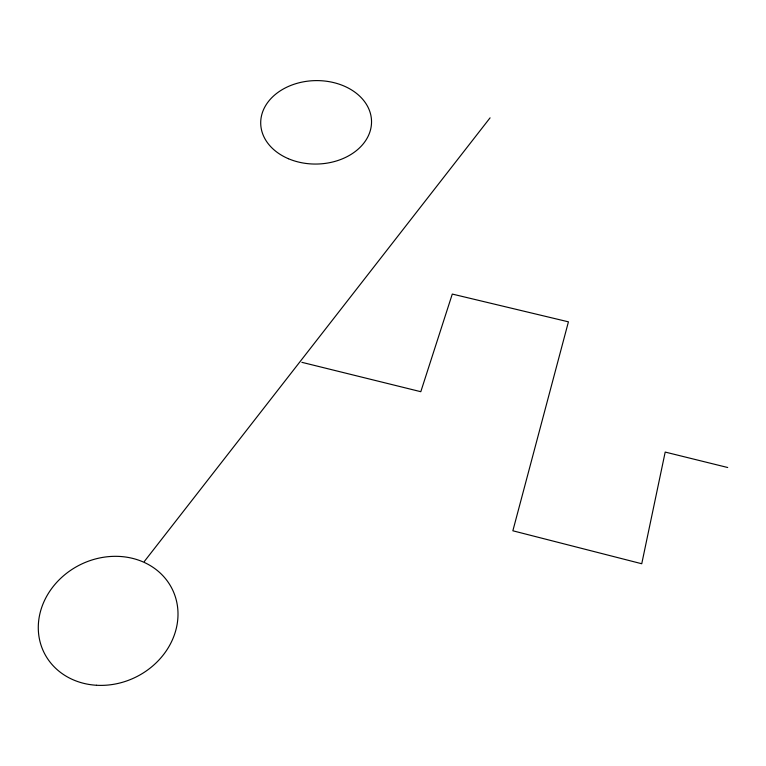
<?xml version="1.0" encoding="UTF-8"?>
<svg xmlns="http://www.w3.org/2000/svg" width="766" height="766" viewBox="0 0 766 766"><rect width="100%" height="100%" fill="white"/><g stroke="black" fill="none" stroke-linecap="round" stroke-linejoin="round"><path stroke-width="1.15" d="M144.324 561.478L490.077 117.84M301.881 362.328L420.802 391.704L452.285 294.067L568.429 321.835L512.856 530.79L641.745 563.747L665.194 452.074L727.7 467.509M96.468 685.264A71.516 62.697 -26.4 0 0 173.633 592.185A71.516 62.697 -26.4 0 0 54.329 585.128A71.516 62.697 -26.4 0 0 96.468 685.264M288.418 158.715A55.42 41.718 -1.2 0 0 371.539 121.832A55.42 41.718 -1.2 0 0 288.399 86.453A55.42 41.718 -1.2 0 0 288.418 158.715"/></g></svg>
